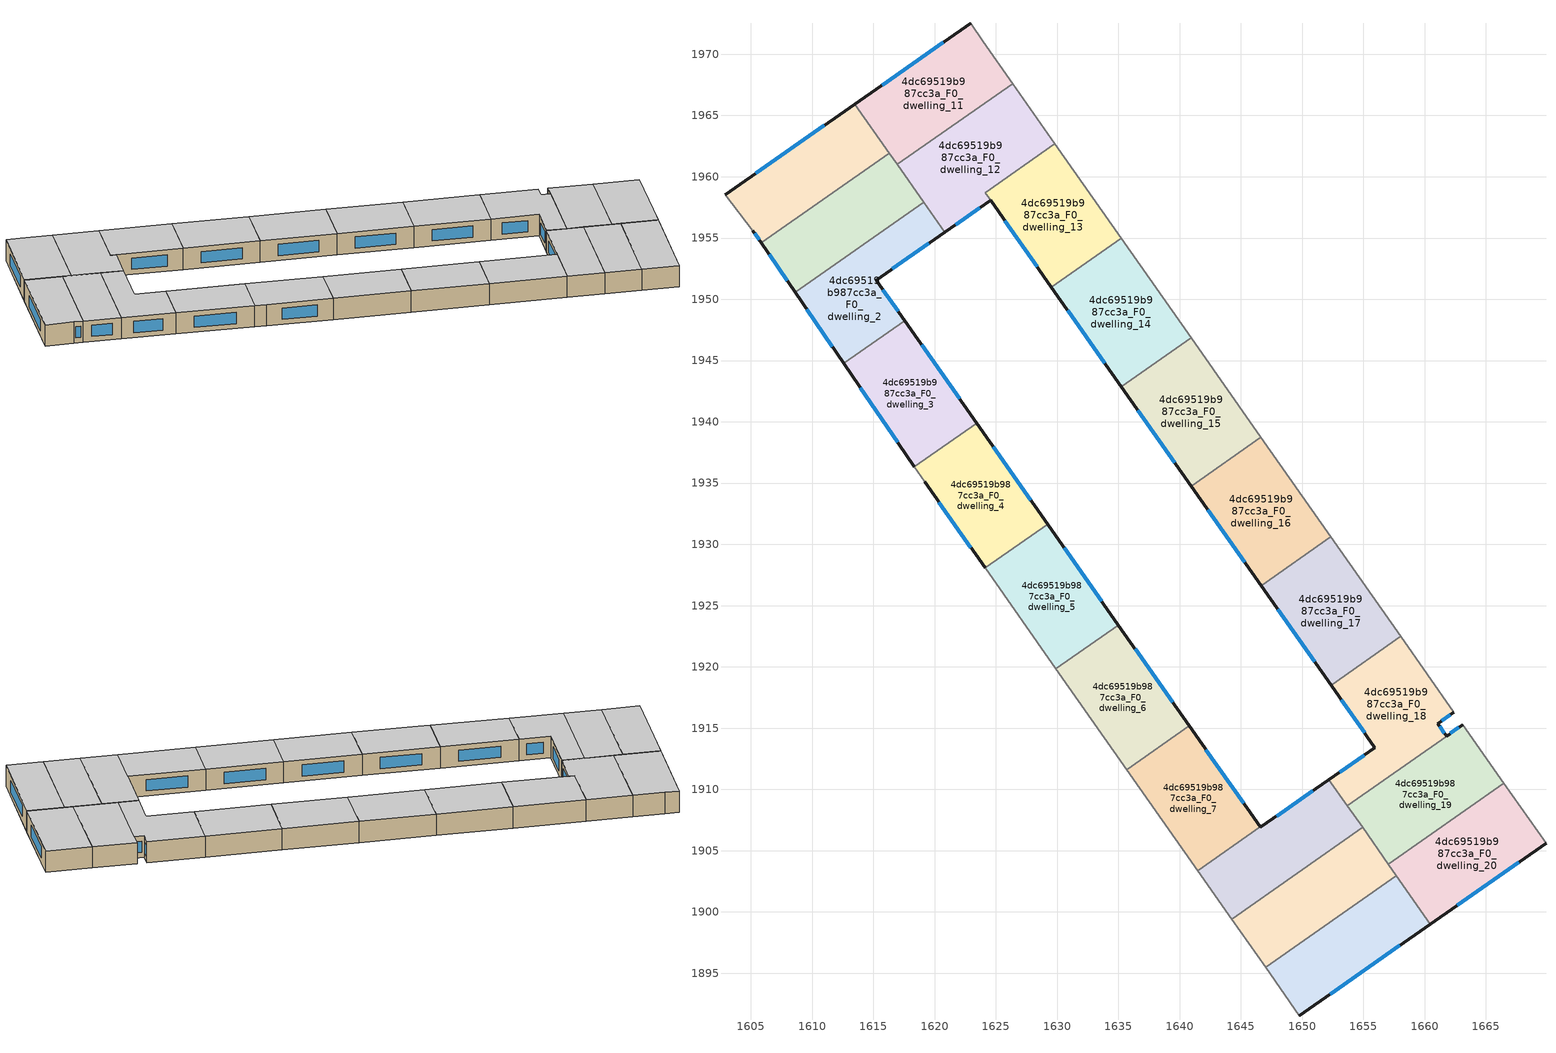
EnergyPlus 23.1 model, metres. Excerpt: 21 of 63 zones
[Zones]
4dc69519b987cc3a_F0_dwelling_0
 floor ground (EU_floor_Construction): 1613.5,1965.93 1616.3,1961.93 1605.86,1954.61 1605.18,1955.61 1602.9,1958.54 z0
 wall outside (EU_wall_Construction): 1605.18,1955.61 1605.86,1954.61 / 1613.5,1965.93 1602.9,1958.54 z0:3
 wall adiabatic (EU_wall_Construction): 1602.9,1958.54 1605.18,1955.61 z0:3
 wall to 4dc69519b987cc3a_F0_dwelling_1 (EU_wall_Construction): 1605.86,1954.61 1616.3,1961.93 z0:3
 wall to 4dc69519b987cc3a_F0_dwelling_11 (EU_wall_Construction): 1616.3,1961.93 1613.5,1965.93 z0:3
 window (EU_Window_Construction): 1605.34,1955.37 1605.7,1954.84 / 1611.01,1964.19 1605.39,1960.27 z0.7:2.3
 ceiling to 4dc69519b987cc3a_F1_dwelling_0 (EU_floor_Construction): 1616.3,1961.93 1613.5,1965.93 1602.9,1958.54 1605.18,1955.61 1605.86,1954.61 z3
4dc69519b987cc3a_F0_dwelling_1
 floor ground (EU_floor_Construction): 1616.3,1961.93 1619.12,1957.92 1608.63,1950.56 1605.86,1954.61 z0
 wall outside (EU_wall_Construction): 1605.86,1954.61 1608.63,1950.56 z0:3
 wall to 4dc69519b987cc3a_F0_dwelling_2 (EU_wall_Construction): 1608.63,1950.56 1619.12,1957.92 z0:3
 wall to 4dc69519b987cc3a_F0_dwelling_12 (EU_wall_Construction): 1619.12,1957.92 1616.96,1961 z0:3
 wall to 4dc69519b987cc3a_F0_dwelling_11 (EU_wall_Construction): 1616.96,1961 1616.3,1961.94 z0:3
 window (EU_Window_Construction): 1606.51,1953.66 1607.98,1951.51 z0.7:2.3
 ceiling to 4dc69519b987cc3a_F1_dwelling_1 (EU_floor_Construction): 1619.12,1957.92 1616.3,1961.93 1605.86,1954.61 1608.63,1950.56 z3
4dc69519b987cc3a_F0_dwelling_10
 floor ground (EU_floor_Construction): 1657.69,1902.97 1660.46,1899.02 1649.76,1891.55 1647.01,1895.47 z0
 wall outside (EU_wall_Construction): 1649.76,1891.55 1660.46,1899.02 z0:3
 wall to 4dc69519b987cc3a_F0_dwelling_9 (EU_wall_Construction): 1657.69,1902.97 1647.01,1895.47 z0:3
 wall adiabatic (EU_wall_Construction): 1647.01,1895.47 1649.76,1891.55 z0:3
 wall to 4dc69519b987cc3a_F0_dwelling_20 (EU_wall_Construction): 1660.46,1899.02 1657.69,1902.97 z0:3
 window (EU_Window_Construction): 1652.27,1893.31 1657.95,1897.27 z0.7:2.3
 ceiling to 4dc69519b987cc3a_F1_dwelling_10 (EU_floor_Construction): 1660.46,1899.02 1657.69,1902.97 1647.01,1895.47 1649.76,1891.55 z3
4dc69519b987cc3a_F0_dwelling_11
 floor ground (EU_floor_Construction): 1623.98,1971.01 1626.37,1967.61 1616.96,1961 1613.5,1965.93 1622.94,1972.5 z0
 wall outside (EU_wall_Construction): 1622.94,1972.5 1613.5,1965.93 z0:3
 wall adiabatic (EU_wall_Construction): 1626.37,1967.61 1623.98,1971.01 1622.94,1972.5 z0:3
 wall to 4dc69519b987cc3a_F0_dwelling_12 (EU_wall_Construction): 1616.96,1961 1626.37,1967.61 z0:3
 window (EU_Window_Construction): 1620.72,1970.96 1615.72,1967.47 z0.7:2.3
 ceiling to 4dc69519b987cc3a_F1_dwelling_11 (EU_floor_Construction): 1626.37,1967.61 1623.98,1971.01 1622.94,1972.5 1613.5,1965.93 1616.96,1961 z3
4dc69519b987cc3a_F0_dwelling_12
 floor ground (EU_floor_Construction): 1626.37,1967.61 1629.81,1962.7 1624.12,1958.71 1624.57,1958.08 1620.84,1955.47 1616.96,1961 z0
 wall outside (EU_wall_Construction): 1620.84,1955.47 1624.57,1958.08 z0:3
 wall adiabatic (EU_wall_Construction): 1629.81,1962.7 1626.37,1967.61 z0:3
 wall to 4dc69519b987cc3a_F0_dwelling_13 (EU_wall_Construction): 1624.13,1958.71 1629.81,1962.7 / 1624.57,1958.08 1624.12,1958.71 z0:3
 wall to 4dc69519b987cc3a_F0_dwelling_2 (EU_wall_Construction): 1619.12,1957.92 1620.84,1955.47 z0:3
 window (EU_Window_Construction): 1621.71,1956.08 1623.69,1957.46 z0.7:2.3
 ceiling to 4dc69519b987cc3a_F1_dwelling_12 (EU_floor_Construction): 1624.57,1958.08 1624.12,1958.71 1629.81,1962.7 1626.37,1967.61 1616.96,1961 1620.84,1955.47 z3
4dc69519b987cc3a_F0_dwelling_13
 floor ground (EU_floor_Construction): 1629.81,1962.7 1635.23,1954.99 1629.54,1950.99 1624.13,1958.71 z0
 wall outside (EU_wall_Construction): 1624.57,1958.08 1629.54,1950.99 z0:3
 wall to 4dc69519b987cc3a_F0_dwelling_14 (EU_wall_Construction): 1629.54,1950.99 1635.23,1954.99 z0:3
 wall adiabatic (EU_wall_Construction): 1635.23,1954.99 1629.81,1962.7 z0:3
 window (EU_Window_Construction): 1625.74,1956.41 1628.37,1952.66 z0.7:2.3
 ceiling to 4dc69519b987cc3a_F1_dwelling_13 (EU_floor_Construction): 1635.23,1954.99 1629.81,1962.7 1624.13,1958.71 1629.54,1950.99 z3
4dc69519b987cc3a_F0_dwelling_14
 floor ground (EU_floor_Construction): 1635.23,1954.99 1640.93,1946.86 1635.24,1942.87 1629.54,1950.99 z0
 wall outside (EU_wall_Construction): 1629.54,1950.99 1635.24,1942.87 z0:3
 wall adiabatic (EU_wall_Construction): 1640.93,1946.86 1635.23,1954.99 z0:3
 wall to 4dc69519b987cc3a_F0_dwelling_15 (EU_wall_Construction): 1635.24,1942.87 1640.93,1946.86 z0:3
 window (EU_Window_Construction): 1630.88,1949.08 1633.9,1944.78 z0.7:2.3
 ceiling to 4dc69519b987cc3a_F1_dwelling_14 (EU_floor_Construction): 1640.93,1946.86 1635.23,1954.99 1629.54,1950.99 1635.24,1942.87 z3
4dc69519b987cc3a_F0_dwelling_15
 floor ground (EU_floor_Construction): 1640.93,1946.86 1646.64,1938.74 1640.95,1934.75 1635.24,1942.87 z0
 wall outside (EU_wall_Construction): 1635.24,1942.87 1640.95,1934.75 z0:3
 wall adiabatic (EU_wall_Construction): 1646.64,1938.74 1640.93,1946.86 z0:3
 wall to 4dc69519b987cc3a_F0_dwelling_16 (EU_wall_Construction): 1640.95,1934.75 1646.64,1938.74 z0:3
 window (EU_Window_Construction): 1636.58,1940.96 1639.61,1936.65 z0.7:2.3
 ceiling to 4dc69519b987cc3a_F1_dwelling_15 (EU_floor_Construction): 1646.64,1938.74 1640.93,1946.86 1635.24,1942.87 1640.95,1934.75 z3
4dc69519b987cc3a_F0_dwelling_16
 floor ground (EU_floor_Construction): 1646.64,1938.74 1652.34,1930.62 1646.65,1926.62 1640.95,1934.75 z0
 wall outside (EU_wall_Construction): 1640.95,1934.75 1646.65,1926.62 z0:3
 wall adiabatic (EU_wall_Construction): 1652.34,1930.62 1646.64,1938.74 z0:3
 wall to 4dc69519b987cc3a_F0_dwelling_17 (EU_wall_Construction): 1646.65,1926.62 1652.34,1930.62 z0:3
 window (EU_Window_Construction): 1642.29,1932.84 1645.31,1928.53 z0.7:2.3
 ceiling to 4dc69519b987cc3a_F1_dwelling_16 (EU_floor_Construction): 1652.34,1930.62 1646.64,1938.74 1640.95,1934.75 1646.65,1926.62 z3
4dc69519b987cc3a_F0_dwelling_17
 floor ground (EU_floor_Construction): 1652.34,1930.62 1658.04,1922.49 1652.36,1918.5 1646.65,1926.62 z0
 wall outside (EU_wall_Construction): 1646.65,1926.62 1652.36,1918.5 z0:3
 wall adiabatic (EU_wall_Construction): 1658.04,1922.49 1652.34,1930.62 z0:3
 wall to 4dc69519b987cc3a_F0_dwelling_18 (EU_wall_Construction): 1652.36,1918.5 1658.04,1922.49 z0:3
 window (EU_Window_Construction): 1647.99,1924.72 1651.02,1920.41 z0.7:2.3
 ceiling to 4dc69519b987cc3a_F1_dwelling_17 (EU_floor_Construction): 1658.04,1922.49 1652.34,1930.62 1646.65,1926.62 1652.36,1918.5 z3
4dc69519b987cc3a_F0_dwelling_18
 floor ground (EU_floor_Construction): 1658.04,1922.49 1662.39,1916.3 1661.06,1915.38 1661.78,1914.35 1653.69,1908.67 1652.18,1910.81 1655.93,1913.42 1652.36,1918.5 z0
 wall outside (EU_wall_Construction): 1652.36,1918.5 1655.93,1913.42 1652.18,1910.81 / 1661.78,1914.35 1661.06,1915.38 1662.39,1916.3 z0:3
 wall to 4dc69519b987cc3a_F0_dwelling_19 (EU_wall_Construction): 1653.69,1908.67 1661.78,1914.35 z0:3
 wall adiabatic (EU_wall_Construction): 1662.39,1916.3 1658.04,1922.49 z0:3
 wall to 4dc69519b987cc3a_F0_dwelling_8 (EU_wall_Construction): 1652.18,1910.81 1653.69,1908.67 z0:3
 window (EU_Window_Construction): 1655.05,1912.8 1653.06,1911.42 / 1653.2,1917.31 1655.09,1914.61 / 1661.37,1915.6 1662.08,1916.09 / 1661.61,1914.59 1661.23,1915.14 z0.7:2.3
 ceiling to 4dc69519b987cc3a_F1_dwelling_18 (EU_floor_Construction): 1661.78,1914.35 1661.06,1915.38 1662.39,1916.3 1658.04,1922.49 1652.36,1918.5 1655.93,1913.42 1652.18,1910.81 1653.69,1908.67 z3
4dc69519b987cc3a_F0_dwelling_19
 floor ground (EU_floor_Construction): 1663.11,1915.27 1666.45,1910.52 1657.03,1903.91 1653.69,1908.67 1661.78,1914.35 z0
 wall outside (EU_wall_Construction): 1663.11,1915.27 1661.78,1914.35 z0:3
 wall adiabatic (EU_wall_Construction): 1666.45,1910.52 1663.11,1915.27 z0:3
 wall to 4dc69519b987cc3a_F0_dwelling_20 (EU_wall_Construction): 1657.03,1903.91 1666.45,1910.52 z0:3
 wall to 4dc69519b987cc3a_F0_dwelling_9 (EU_wall_Construction): 1654.93,1906.9 1657.03,1903.91 z0:3
 wall to 4dc69519b987cc3a_F0_dwelling_8 (EU_wall_Construction): 1653.69,1908.67 1654.93,1906.9 z0:3
 window (EU_Window_Construction): 1662.8,1915.06 1662.09,1914.57 z0.7:2.3
 ceiling to 4dc69519b987cc3a_F1_dwelling_19 (EU_floor_Construction): 1666.45,1910.52 1663.11,1915.27 1661.78,1914.35 1653.69,1908.67 1657.03,1903.91 z3
4dc69519b987cc3a_F0_dwelling_2
 floor ground (EU_floor_Construction): 1619.12,1957.92 1620.84,1955.47 1615.24,1951.57 1617.57,1948.26 1612.59,1944.76 1608.63,1950.56 z0
 wall outside (EU_wall_Construction): 1608.63,1950.56 1612.59,1944.76 / 1617.57,1948.26 1615.24,1951.57 1620.84,1955.47 z0:3
 wall to 4dc69519b987cc3a_F0_dwelling_3 (EU_wall_Construction): 1612.59,1944.76 1617.57,1948.26 z0:3
 window (EU_Window_Construction): 1609.56,1949.2 1611.66,1946.13 / 1616.56,1952.48 1619.52,1954.56 / 1617.02,1949.03 1615.79,1950.79 z0.7:2.3
 ceiling to 4dc69519b987cc3a_F1_dwelling_2 (EU_floor_Construction): 1617.57,1948.26 1615.24,1951.57 1620.84,1955.47 1619.12,1957.92 1608.63,1950.56 1612.59,1944.76 z3
4dc69519b987cc3a_F0_dwelling_20
 floor ground (EU_floor_Construction): 1666.45,1910.52 1669.9,1905.61 1660.46,1899.02 1657.03,1903.91 z0
 wall outside (EU_wall_Construction): 1660.46,1899.02 1669.9,1905.61 z0:3
 wall adiabatic (EU_wall_Construction): 1669.9,1905.61 1666.45,1910.52 z0:3
 wall to 4dc69519b987cc3a_F0_dwelling_9 (EU_wall_Construction): 1657.03,1903.91 1657.69,1902.97 z0:3
 window (EU_Window_Construction): 1662.67,1900.57 1667.68,1904.06 z0.7:2.3
 ceiling to 4dc69519b987cc3a_F1_dwelling_20 (EU_floor_Construction): 1669.9,1905.61 1666.45,1910.52 1657.03,1903.91 1660.46,1899.02 z3
4dc69519b987cc3a_F0_dwelling_3
 floor ground (EU_floor_Construction): 1617.57,1948.26 1623.43,1939.9 1618.35,1936.34 1612.59,1944.76 z0
 wall outside (EU_wall_Construction): 1623.43,1939.9 1617.57,1948.26 / 1612.59,1944.76 1618.35,1936.34 z0:3
 wall to 4dc69519b987cc3a_F0_dwelling_4 (EU_wall_Construction): 1618.35,1936.34 1623.43,1939.9 z0:3
 window (EU_Window_Construction): 1622.05,1941.86 1618.94,1946.3 / 1613.94,1942.79 1617,1938.32 z0.7:2.3
 ceiling to 4dc69519b987cc3a_F1_dwelling_3 (EU_floor_Construction): 1623.43,1939.9 1617.57,1948.26 1612.59,1944.76 1618.35,1936.34 z3
4dc69519b987cc3a_F0_dwelling_4
 floor ground (EU_floor_Construction): 1623.43,1939.9 1629.22,1931.66 1624.12,1928.08 1619.2,1935.1 1618.35,1936.34 z0
 wall outside (EU_wall_Construction): 1629.22,1931.66 1623.43,1939.9 / 1619.2,1935.1 1624.12,1928.08 z0:3
 wall adiabatic (EU_wall_Construction): 1618.35,1936.34 1619.2,1935.1 z0:3
 wall to 4dc69519b987cc3a_F0_dwelling_5 (EU_wall_Construction): 1624.12,1928.08 1629.22,1931.66 z0:3
 window (EU_Window_Construction): 1627.86,1933.59 1624.79,1937.97 / 1620.35,1933.45 1622.97,1929.73 z0.7:2.3
 ceiling to 4dc69519b987cc3a_F1_dwelling_4 (EU_floor_Construction): 1629.22,1931.66 1623.43,1939.9 1618.35,1936.34 1619.2,1935.1 1624.12,1928.08 z3
4dc69519b987cc3a_F0_dwelling_5
 floor ground (EU_floor_Construction): 1629.22,1931.66 1635.01,1923.42 1629.91,1919.84 1624.12,1928.08 z0
 wall outside (EU_wall_Construction): 1635.01,1923.42 1629.22,1931.66 z0:3
 wall to 4dc69519b987cc3a_F0_dwelling_6 (EU_wall_Construction): 1629.91,1919.84 1635.01,1923.42 z0:3
 wall adiabatic (EU_wall_Construction): 1624.12,1928.08 1629.91,1919.84 z0:3
 window (EU_Window_Construction): 1633.65,1925.35 1630.58,1929.72 z0.7:2.3
 ceiling to 4dc69519b987cc3a_F1_dwelling_5 (EU_floor_Construction): 1635.01,1923.42 1629.22,1931.66 1624.12,1928.08 1629.91,1919.84 z3
4dc69519b987cc3a_F0_dwelling_6
 floor ground (EU_floor_Construction): 1635.01,1923.42 1640.79,1915.18 1635.69,1911.6 1629.91,1919.84 z0
 wall outside (EU_wall_Construction): 1640.79,1915.18 1635.01,1923.42 z0:3
 wall to 4dc69519b987cc3a_F0_dwelling_7 (EU_wall_Construction): 1635.69,1911.6 1640.79,1915.18 z0:3
 wall adiabatic (EU_wall_Construction): 1629.91,1919.84 1635.69,1911.6 z0:3
 window (EU_Window_Construction): 1639.43,1917.11 1636.36,1921.48 z0.7:2.3
 ceiling to 4dc69519b987cc3a_F1_dwelling_6 (EU_floor_Construction): 1640.79,1915.18 1635.01,1923.42 1629.91,1919.84 1635.69,1911.6 z3
4dc69519b987cc3a_F0_dwelling_7
 floor ground (EU_floor_Construction): 1640.79,1915.18 1646.57,1906.94 1641.47,1903.36 1635.69,1911.6 z0
 wall outside (EU_wall_Construction): 1646.57,1906.94 1640.79,1915.18 z0:3
 wall to 4dc69519b987cc3a_F0_dwelling_8 (EU_wall_Construction): 1641.47,1903.36 1646.57,1906.94 z0:3
 wall adiabatic (EU_wall_Construction): 1635.69,1911.6 1641.47,1903.36 z0:3
 window (EU_Window_Construction): 1645.21,1908.87 1642.15,1913.24 z0.7:2.3
 ceiling to 4dc69519b987cc3a_F1_dwelling_7 (EU_floor_Construction): 1646.57,1906.94 1640.79,1915.18 1635.69,1911.6 1641.47,1903.36 z3
4dc69519b987cc3a_F0_dwelling_8
 floor ground (EU_floor_Construction): 1652.18,1910.81 1654.93,1906.9 1644.25,1899.41 1641.47,1903.36 1646.57,1906.94 1646.59,1906.91 z0
 wall outside (EU_wall_Construction): 1652.18,1910.81 1646.59,1906.91 1646.57,1906.94 z0:3
 wall to 4dc69519b987cc3a_F0_dwelling_9 (EU_wall_Construction): 1644.25,1899.41 1654.93,1906.9 z0:3
 wall adiabatic (EU_wall_Construction): 1641.47,1903.36 1644.25,1899.41 z0:3
 window (EU_Window_Construction): 1650.87,1909.89 1647.91,1907.82 z0.7:2.3
 ceiling to 4dc69519b987cc3a_F1_dwelling_8 (EU_floor_Construction): 1654.93,1906.9 1652.18,1910.81 1646.59,1906.91 1646.57,1906.94 1641.47,1903.36 1644.25,1899.41 z3
4dc69519b987cc3a_F0_dwelling_9
 floor ground (EU_floor_Construction): 1654.93,1906.9 1657.69,1902.97 1647.01,1895.47 1644.25,1899.41 z0
 wall adiabatic (EU_wall_Construction): 1644.25,1899.41 1647.01,1895.47 z0:3
 ceiling to 4dc69519b987cc3a_F1_dwelling_9 (EU_floor_Construction): 1657.69,1902.97 1654.93,1906.9 1644.25,1899.41 1647.01,1895.47 z3
[Building]
EU S2 Campaign: North Axis=0; Terrain=City; Solar Distribution=FullExterior
[Site:Location]
Budapest.Ferenc.Liszt.Intl.AP: Latitude=47.437; Longitude=19.256; Time Zone=1; Elevation=185
[SizingPeriod:WeatherFileDays]
AnnualSizingPeriod: Begin Month=1; Begin Day of Month=1; End Month=12; End Day of Month=31; Day of Week for Start Day=Monday; Use Weather File Daylight Saving Period=No; Use Weather File Rain and Snow Indicators=No
[MATERIAL]
EU_InternalMass_Material: Roughness=MediumRough; Thickness=0.1; Conductivity=1; Density=1800; Specific Heat=900; Thermal Absorptance=0.9; Solar Absorptance=0.7; Visible Absorptance=0.7
[MATERIAL:NOMASS] Roughness=MediumRough; Thermal Absorptance=0.9; Solar Absorptance=0.7; Visible Absorptance=0.7
Name | Thermal Resistance
EU_wall_NoMass | 0.832559
EU_floor_NoMass | 0.872794
[WINDOWMATERIAL:SIMPLEGLAZINGSYSTEM]
EU_Window_SimpleGlazing: UFactor=2.79869; Solar Heat Gain Coefficient=0.75; Visible Transmittance=0.75
[CONSTRUCTION]
EU_wall_Construction: EU_wall_NoMass
EU_floor_Construction: EU_floor_NoMass
EU_Window_Construction: EU_Window_SimpleGlazing
EU_InternalMass_Construction: EU_InternalMass_Material
[ZONE] Type=1; Multiplier=1; Ceiling Height=autocalculate; Floor Area=autocalculate; Part of Total Floor Area=Yes
Name | Volume
4dc69519b987cc3a_F0_dwelling_0 | 188.099
4dc69519b987cc3a_F0_dwelling_1 | 188.076
4dc69519b987cc3a_F0_dwelling_10 | 188.088
4dc69519b987cc3a_F0_dwelling_11 | 206.914
4dc69519b987cc3a_F0_dwelling_12 | 217.326
4dc69519b987cc3a_F0_dwelling_13 | 196.435
4dc69519b987cc3a_F0_dwelling_14; 4dc69519b987cc3a_F0_dwelling_16 | 206.916
4dc69519b987cc3a_F0_dwelling_15 | 206.939
4dc69519b987cc3a_F0_dwelling_17 | 206.908
4dc69519b987cc3a_F0_dwelling_18 | 213.199
4dc69519b987cc3a_F0_dwelling_19 | 200.595
4dc69519b987cc3a_F0_dwelling_2 | 188.123
4dc69519b987cc3a_F0_dwelling_20 | 206.906
4dc69519b987cc3a_F0_dwelling_3 | 188.101
4dc69519b987cc3a_F0_dwelling_4 | 188.102
4dc69519b987cc3a_F0_dwelling_5 | 188.109
4dc69519b987cc3a_F0_dwelling_6 | 188.108
4dc69519b987cc3a_F0_dwelling_7 | 188.075
4dc69519b987cc3a_F0_dwelling_8 | 188.111
4dc69519b987cc3a_F0_dwelling_9 | 188.103
[INTERNALMASS] Construction=EU_InternalMass_Construction
Name | Zone or ZoneList | Surface Area
4dc69519b987cc3a_F0_dwelling_0_EU_InternalMass | 4dc69519b987cc3a_F0_dwelling_0 | 62.6995
4dc69519b987cc3a_F0_dwelling_1_EU_InternalMass | 4dc69519b987cc3a_F0_dwelling_1 | 62.692
4dc69519b987cc3a_F0_dwelling_2_EU_InternalMass | 4dc69519b987cc3a_F0_dwelling_2 | 62.7079
4dc69519b987cc3a_F0_dwelling_3_EU_InternalMass | 4dc69519b987cc3a_F0_dwelling_3 | 62.7005
4dc69519b987cc3a_F0_dwelling_4_EU_InternalMass | 4dc69519b987cc3a_F0_dwelling_4 | 62.7007
4dc69519b987cc3a_F0_dwelling_5_EU_InternalMass | 4dc69519b987cc3a_F0_dwelling_5 | 62.7028
4dc69519b987cc3a_F0_dwelling_6_EU_InternalMass | 4dc69519b987cc3a_F0_dwelling_6 | 62.7027
4dc69519b987cc3a_F0_dwelling_7_EU_InternalMass | 4dc69519b987cc3a_F0_dwelling_7 | 62.6916
4dc69519b987cc3a_F0_dwelling_8_EU_InternalMass | 4dc69519b987cc3a_F0_dwelling_8 | 62.7038
4dc69519b987cc3a_F0_dwelling_9_EU_InternalMass | 4dc69519b987cc3a_F0_dwelling_9 | 62.7009
4dc69519b987cc3a_F0_dwelling_10_EU_InternalMass | 4dc69519b987cc3a_F0_dwelling_10 | 62.6959
4dc69519b987cc3a_F0_dwelling_11_EU_InternalMass | 4dc69519b987cc3a_F0_dwelling_11 | 68.9712
4dc69519b987cc3a_F0_dwelling_12_EU_InternalMass | 4dc69519b987cc3a_F0_dwelling_12 | 72.4416
4dc69519b987cc3a_F0_dwelling_13_EU_InternalMass | 4dc69519b987cc3a_F0_dwelling_13 | 65.5024
4dc69519b987cc3a_F0_dwelling_14_EU_InternalMass | 4dc69519b987cc3a_F0_dwelling_14 | 68.9721
4dc69519b987cc3a_F0_dwelling_15_EU_InternalMass | 4dc69519b987cc3a_F0_dwelling_15 | 68.9797
4dc69519b987cc3a_F0_dwelling_16_EU_InternalMass | 4dc69519b987cc3a_F0_dwelling_16 | 68.9719
4dc69519b987cc3a_F0_dwelling_17_EU_InternalMass | 4dc69519b987cc3a_F0_dwelling_17 | 68.9695
4dc69519b987cc3a_F0_dwelling_18_EU_InternalMass | 4dc69519b987cc3a_F0_dwelling_18 | 71.0665
4dc69519b987cc3a_F0_dwelling_19_EU_InternalMass | 4dc69519b987cc3a_F0_dwelling_19 | 66.865
4dc69519b987cc3a_F0_dwelling_20_EU_InternalMass | 4dc69519b987cc3a_F0_dwelling_20 | 68.9685
[OTHEREQUIPMENT] Fuel Type=Electricity; Design Level Calculation Method=Watts/Area; Power per Zone Floor Area=1; Fraction Latent=0; Fraction Radiant=0; Fraction Lost=0; Carbon Dioxide Generation Rate=0; EndUse Subcategory=EU_Step8_InternalGains
Name | Zone or ZoneList or Space or SpaceList | Schedule
EU_Step8_InternalGain_4dc69519b987cc3a_F0_dwelling_0_f000 | 4dc69519b987cc3a_F0_dwelling_0 | EU_Step8_GainSchedule_4dc69519b987cc3a_F0_dwelling_0_f000
EU_Step8_InternalGain_4dc69519b987cc3a_F0_dwelling_1_f000 | 4dc69519b987cc3a_F0_dwelling_1 | EU_Step8_GainSchedule_4dc69519b987cc3a_F0_dwelling_1_f000
EU_Step8_InternalGain_4dc69519b987cc3a_F0_dwelling_2_f000 | 4dc69519b987cc3a_F0_dwelling_2 | EU_Step8_GainSchedule_4dc69519b987cc3a_F0_dwelling_2_f000
EU_Step8_InternalGain_4dc69519b987cc3a_F0_dwelling_3_f000 | 4dc69519b987cc3a_F0_dwelling_3 | EU_Step8_GainSchedule_4dc69519b987cc3a_F0_dwelling_3_f000
EU_Step8_InternalGain_4dc69519b987cc3a_F0_dwelling_4_f000 | 4dc69519b987cc3a_F0_dwelling_4 | EU_Step8_GainSchedule_4dc69519b987cc3a_F0_dwelling_4_f000
EU_Step8_InternalGain_4dc69519b987cc3a_F0_dwelling_5_f000 | 4dc69519b987cc3a_F0_dwelling_5 | EU_Step8_GainSchedule_4dc69519b987cc3a_F0_dwelling_5_f000
EU_Step8_InternalGain_4dc69519b987cc3a_F0_dwelling_6_f000 | 4dc69519b987cc3a_F0_dwelling_6 | EU_Step8_GainSchedule_4dc69519b987cc3a_F0_dwelling_6_f000
EU_Step8_InternalGain_4dc69519b987cc3a_F0_dwelling_7_f000 | 4dc69519b987cc3a_F0_dwelling_7 | EU_Step8_GainSchedule_4dc69519b987cc3a_F0_dwelling_7_f000
EU_Step8_InternalGain_4dc69519b987cc3a_F0_dwelling_8_f000 | 4dc69519b987cc3a_F0_dwelling_8 | EU_Step8_GainSchedule_4dc69519b987cc3a_F0_dwelling_8_f000
EU_Step8_InternalGain_4dc69519b987cc3a_F0_dwelling_9_f000 | 4dc69519b987cc3a_F0_dwelling_9 | EU_Step8_GainSchedule_4dc69519b987cc3a_F0_dwelling_9_f000
EU_Step8_InternalGain_4dc69519b987cc3a_F0_dwelling_10_f000 | 4dc69519b987cc3a_F0_dwelling_10 | EU_Step8_GainSchedule_4dc69519b987cc3a_F0_dwelling_10_f000
EU_Step8_InternalGain_4dc69519b987cc3a_F0_dwelling_11_f000 | 4dc69519b987cc3a_F0_dwelling_11 | EU_Step8_GainSchedule_4dc69519b987cc3a_F0_dwelling_11_f000
EU_Step8_InternalGain_4dc69519b987cc3a_F0_dwelling_12_f000 | 4dc69519b987cc3a_F0_dwelling_12 | EU_Step8_GainSchedule_4dc69519b987cc3a_F0_dwelling_12_f000
EU_Step8_InternalGain_4dc69519b987cc3a_F0_dwelling_13_f000 | 4dc69519b987cc3a_F0_dwelling_13 | EU_Step8_GainSchedule_4dc69519b987cc3a_F0_dwelling_13_f000
EU_Step8_InternalGain_4dc69519b987cc3a_F0_dwelling_14_f000 | 4dc69519b987cc3a_F0_dwelling_14 | EU_Step8_GainSchedule_4dc69519b987cc3a_F0_dwelling_14_f000
EU_Step8_InternalGain_4dc69519b987cc3a_F0_dwelling_15_f000 | 4dc69519b987cc3a_F0_dwelling_15 | EU_Step8_GainSchedule_4dc69519b987cc3a_F0_dwelling_15_f000
EU_Step8_InternalGain_4dc69519b987cc3a_F0_dwelling_16_f000 | 4dc69519b987cc3a_F0_dwelling_16 | EU_Step8_GainSchedule_4dc69519b987cc3a_F0_dwelling_16_f000
EU_Step8_InternalGain_4dc69519b987cc3a_F0_dwelling_17_f000 | 4dc69519b987cc3a_F0_dwelling_17 | EU_Step8_GainSchedule_4dc69519b987cc3a_F0_dwelling_17_f000
EU_Step8_InternalGain_4dc69519b987cc3a_F0_dwelling_18_f000 | 4dc69519b987cc3a_F0_dwelling_18 | EU_Step8_GainSchedule_4dc69519b987cc3a_F0_dwelling_18_f000
EU_Step8_InternalGain_4dc69519b987cc3a_F0_dwelling_19_f000 | 4dc69519b987cc3a_F0_dwelling_19 | EU_Step8_GainSchedule_4dc69519b987cc3a_F0_dwelling_19_f000
EU_Step8_InternalGain_4dc69519b987cc3a_F0_dwelling_20_f000 | 4dc69519b987cc3a_F0_dwelling_20 | EU_Step8_GainSchedule_4dc69519b987cc3a_F0_dwelling_20_f000
[ZONEVENTILATION:DESIGNFLOWRATE] Schedule=EU_AlwaysOn; Design Flow Rate Calculation Method=AirChanges/Hour; Air Changes per Hour=0.475469; Ventilation Type=Natural; Fan Pressure Rise=0; Fan Total Efficiency=1; Constant Term Coefficient=1; Temperature Term Coefficient=0; Velocity Term Coefficient=0; Velocity Squared Term Coefficient=0; Minimum Indoor Temperature=-100; Maximum Indoor Temperature=100; Delta Temperature=-100; Minimum Outdoor Temperature=-100; Maximum Outdoor Temperature=100; Maximum Wind Speed=40
Name | Zone or ZoneList or Space or SpaceList
EU_ConstantAir_4dc69519b987cc3a_F0_dwelling_0 | 4dc69519b987cc3a_F0_dwelling_0
EU_ConstantAir_4dc69519b987cc3a_F0_dwelling_1 | 4dc69519b987cc3a_F0_dwelling_1
EU_ConstantAir_4dc69519b987cc3a_F0_dwelling_2 | 4dc69519b987cc3a_F0_dwelling_2
EU_ConstantAir_4dc69519b987cc3a_F0_dwelling_3 | 4dc69519b987cc3a_F0_dwelling_3
EU_ConstantAir_4dc69519b987cc3a_F0_dwelling_4 | 4dc69519b987cc3a_F0_dwelling_4
EU_ConstantAir_4dc69519b987cc3a_F0_dwelling_5 | 4dc69519b987cc3a_F0_dwelling_5
EU_ConstantAir_4dc69519b987cc3a_F0_dwelling_6 | 4dc69519b987cc3a_F0_dwelling_6
EU_ConstantAir_4dc69519b987cc3a_F0_dwelling_7 | 4dc69519b987cc3a_F0_dwelling_7
EU_ConstantAir_4dc69519b987cc3a_F0_dwelling_8 | 4dc69519b987cc3a_F0_dwelling_8
EU_ConstantAir_4dc69519b987cc3a_F0_dwelling_9 | 4dc69519b987cc3a_F0_dwelling_9
EU_ConstantAir_4dc69519b987cc3a_F0_dwelling_10 | 4dc69519b987cc3a_F0_dwelling_10
EU_ConstantAir_4dc69519b987cc3a_F0_dwelling_11 | 4dc69519b987cc3a_F0_dwelling_11
EU_ConstantAir_4dc69519b987cc3a_F0_dwelling_12 | 4dc69519b987cc3a_F0_dwelling_12
EU_ConstantAir_4dc69519b987cc3a_F0_dwelling_13 | 4dc69519b987cc3a_F0_dwelling_13
EU_ConstantAir_4dc69519b987cc3a_F0_dwelling_14 | 4dc69519b987cc3a_F0_dwelling_14
EU_ConstantAir_4dc69519b987cc3a_F0_dwelling_15 | 4dc69519b987cc3a_F0_dwelling_15
EU_ConstantAir_4dc69519b987cc3a_F0_dwelling_16 | 4dc69519b987cc3a_F0_dwelling_16
EU_ConstantAir_4dc69519b987cc3a_F0_dwelling_17 | 4dc69519b987cc3a_F0_dwelling_17
EU_ConstantAir_4dc69519b987cc3a_F0_dwelling_18 | 4dc69519b987cc3a_F0_dwelling_18
EU_ConstantAir_4dc69519b987cc3a_F0_dwelling_19 | 4dc69519b987cc3a_F0_dwelling_19
EU_ConstantAir_4dc69519b987cc3a_F0_dwelling_20 | 4dc69519b987cc3a_F0_dwelling_20
[HVACTEMPLATE:THERMOSTAT] Constant Heating Setpoint=20; Constant Cooling Setpoint=50
EU_HeatOnly_4dc69519b987cc3a_F0_dwelling_0; EU_HeatOnly_4dc69519b987cc3a_F0_dwelling_1; EU_HeatOnly_4dc69519b987cc3a_F0_dwelling_2; EU_HeatOnly_4dc69519b987cc3a_F0_dwelling_3; EU_HeatOnly_4dc69519b987cc3a_F0_dwelling_4; EU_HeatOnly_4dc69519b987cc3a_F0_dwelling_5; EU_HeatOnly_4dc69519b987cc3a_F0_dwelling_6; EU_HeatOnly_4dc69519b987cc3a_F0_dwelling_7; EU_HeatOnly_4dc69519b987cc3a_F0_dwelling_8; EU_HeatOnly_4dc69519b987cc3a_F0_dwelling_9; EU_HeatOnly_4dc69519b987cc3a_F0_dwelling_10; EU_HeatOnly_4dc69519b987cc3a_F0_dwelling_11; EU_HeatOnly_4dc69519b987cc3a_F0_dwelling_12; EU_HeatOnly_4dc69519b987cc3a_F0_dwelling_13; EU_HeatOnly_4dc69519b987cc3a_F0_dwelling_14; EU_HeatOnly_4dc69519b987cc3a_F0_dwelling_15; EU_HeatOnly_4dc69519b987cc3a_F0_dwelling_16; EU_HeatOnly_4dc69519b987cc3a_F0_dwelling_17; EU_HeatOnly_4dc69519b987cc3a_F0_dwelling_18; EU_HeatOnly_4dc69519b987cc3a_F0_dwelling_19; EU_HeatOnly_4dc69519b987cc3a_F0_dwelling_20; EU_HeatOnly_4dc69519b987cc3a_F1_dwelling_0; EU_HeatOnly_4dc69519b987cc3a_F1_dwelling_1; EU_HeatOnly_4dc69519b987cc3a_F1_dwelling_2; EU_HeatOnly_4dc69519b987cc3a_F1_dwelling_3; EU_HeatOnly_4dc69519b987cc3a_F1_dwelling_4; EU_HeatOnly_4dc69519b987cc3a_F1_dwelling_5; EU_HeatOnly_4dc69519b987cc3a_F1_dwelling_6; EU_HeatOnly_4dc69519b987cc3a_F1_dwelling_7; EU_HeatOnly_4dc69519b987cc3a_F1_dwelling_8; EU_HeatOnly_4dc69519b987cc3a_F1_dwelling_9; EU_HeatOnly_4dc69519b987cc3a_F1_dwelling_10; EU_HeatOnly_4dc69519b987cc3a_F1_dwelling_11; EU_HeatOnly_4dc69519b987cc3a_F1_dwelling_12; EU_HeatOnly_4dc69519b987cc3a_F1_dwelling_13; EU_HeatOnly_4dc69519b987cc3a_F1_dwelling_14; EU_HeatOnly_4dc69519b987cc3a_F1_dwelling_15; EU_HeatOnly_4dc69519b987cc3a_F1_dwelling_16; EU_HeatOnly_4dc69519b987cc3a_F1_dwelling_17; EU_HeatOnly_4dc69519b987cc3a_F1_dwelling_18; EU_HeatOnly_4dc69519b987cc3a_F1_dwelling_19; EU_HeatOnly_4dc69519b987cc3a_F1_dwelling_20; EU_HeatOnly_4dc69519b987cc3a_F2_dwelling_0; EU_HeatOnly_4dc69519b987cc3a_F2_dwelling_1; EU_HeatOnly_4dc69519b987cc3a_F2_dwelling_2; EU_HeatOnly_4dc69519b987cc3a_F2_dwelling_3; EU_HeatOnly_4dc69519b987cc3a_F2_dwelling_4; EU_HeatOnly_4dc69519b987cc3a_F2_dwelling_5; EU_HeatOnly_4dc69519b987cc3a_F2_dwelling_6; EU_HeatOnly_4dc69519b987cc3a_F2_dwelling_7; EU_HeatOnly_4dc69519b987cc3a_F2_dwelling_8; EU_HeatOnly_4dc69519b987cc3a_F2_dwelling_9; EU_HeatOnly_4dc69519b987cc3a_F2_dwelling_10; EU_HeatOnly_4dc69519b987cc3a_F2_dwelling_11; EU_HeatOnly_4dc69519b987cc3a_F2_dwelling_12; EU_HeatOnly_4dc69519b987cc3a_F2_dwelling_13; EU_HeatOnly_4dc69519b987cc3a_F2_dwelling_14; EU_HeatOnly_4dc69519b987cc3a_F2_dwelling_15; EU_HeatOnly_4dc69519b987cc3a_F2_dwelling_16; EU_HeatOnly_4dc69519b987cc3a_F2_dwelling_17; EU_HeatOnly_4dc69519b987cc3a_F2_dwelling_18; EU_HeatOnly_4dc69519b987cc3a_F2_dwelling_19; EU_HeatOnly_4dc69519b987cc3a_F2_dwelling_20
[HVACTEMPLATE:ZONE:IDEALLOADSAIRSYSTEM] System Availability Schedule=EU_AlwaysOn; Maximum Heating Supply Air Temperature=50; Minimum Cooling Supply Air Temperature=13; Maximum Heating Supply Air Humidity Ratio=0.0156; Minimum Cooling Supply Air Humidity Ratio=0.0077; Heating Limit=NoLimit; Cooling Limit=NoLimit; Heating Availability Schedule=EU_AlwaysOn; Cooling Availability Schedule=EU_CoolingOff; Dehumidification Control Type=ConstantSensibleHeatRatio; Cooling Sensible Heat Ratio=0.7; Dehumidification Setpoint=60; Humidification Control Type=None; Humidification Setpoint=30; Outdoor Air Method=None; Outdoor Air Flow Rate per Person=0.00944; Outdoor Air Flow Rate per Zone Floor Area=0; Outdoor Air Flow Rate per Zone=0; Demand Controlled Ventilation Type=None; Outdoor Air Economizer Type=NoEconomizer; Heat Recovery Type=None; Sensible Heat Recovery Effectiveness=0.7; Latent Heat Recovery Effectiveness=0.65
Name | Template Thermostat
4dc69519b987cc3a_F0_dwelling_0 | EU_HeatOnly_4dc69519b987cc3a_F0_dwelling_0
4dc69519b987cc3a_F0_dwelling_1 | EU_HeatOnly_4dc69519b987cc3a_F0_dwelling_1
4dc69519b987cc3a_F0_dwelling_2 | EU_HeatOnly_4dc69519b987cc3a_F0_dwelling_2
4dc69519b987cc3a_F0_dwelling_3 | EU_HeatOnly_4dc69519b987cc3a_F0_dwelling_3
4dc69519b987cc3a_F0_dwelling_4 | EU_HeatOnly_4dc69519b987cc3a_F0_dwelling_4
4dc69519b987cc3a_F0_dwelling_5 | EU_HeatOnly_4dc69519b987cc3a_F0_dwelling_5
4dc69519b987cc3a_F0_dwelling_6 | EU_HeatOnly_4dc69519b987cc3a_F0_dwelling_6
4dc69519b987cc3a_F0_dwelling_7 | EU_HeatOnly_4dc69519b987cc3a_F0_dwelling_7
4dc69519b987cc3a_F0_dwelling_8 | EU_HeatOnly_4dc69519b987cc3a_F0_dwelling_8
4dc69519b987cc3a_F0_dwelling_9 | EU_HeatOnly_4dc69519b987cc3a_F0_dwelling_9
4dc69519b987cc3a_F0_dwelling_10 | EU_HeatOnly_4dc69519b987cc3a_F0_dwelling_10
4dc69519b987cc3a_F0_dwelling_11 | EU_HeatOnly_4dc69519b987cc3a_F0_dwelling_11
4dc69519b987cc3a_F0_dwelling_12 | EU_HeatOnly_4dc69519b987cc3a_F0_dwelling_12
4dc69519b987cc3a_F0_dwelling_13 | EU_HeatOnly_4dc69519b987cc3a_F0_dwelling_13
4dc69519b987cc3a_F0_dwelling_14 | EU_HeatOnly_4dc69519b987cc3a_F0_dwelling_14
4dc69519b987cc3a_F0_dwelling_15 | EU_HeatOnly_4dc69519b987cc3a_F0_dwelling_15
4dc69519b987cc3a_F0_dwelling_16 | EU_HeatOnly_4dc69519b987cc3a_F0_dwelling_16
4dc69519b987cc3a_F0_dwelling_17 | EU_HeatOnly_4dc69519b987cc3a_F0_dwelling_17
4dc69519b987cc3a_F0_dwelling_18 | EU_HeatOnly_4dc69519b987cc3a_F0_dwelling_18
4dc69519b987cc3a_F0_dwelling_19 | EU_HeatOnly_4dc69519b987cc3a_F0_dwelling_19
4dc69519b987cc3a_F0_dwelling_20 | EU_HeatOnly_4dc69519b987cc3a_F0_dwelling_20
[SIZING:ZONE] Zone Cooling Design Supply Air Temperature Input Method=SupplyAirTemperature; Zone Cooling Design Supply Air Temperature=13; Zone Heating Design Supply Air Temperature Input Method=SupplyAirTemperature; Zone Heating Design Supply Air Temperature=50; Zone Cooling Design Supply Air Humidity Ratio=0.008; Zone Heating Design Supply Air Humidity Ratio=0.008; Cooling Design Air Flow Method=DesignDay; Cooling Design Air Flow Rate=0; Cooling Minimum Air Flow per Zone Floor Area=0.000762; Cooling Minimum Air Flow=0; Cooling Minimum Air Flow Fraction=0.2; Heating Design Air Flow Method=DesignDay; Heating Design Air Flow Rate=0; Heating Maximum Air Flow per Zone Floor Area=0.002032; Heating Maximum Air Flow=0.141576; Heating Maximum Air Flow Fraction=0.3; Account for Dedicated Outdoor Air System=No; Dedicated Outdoor Air System Control Strategy=NeutralSupplyAir; Dedicated Outdoor Air Low Setpoint Temperature for Design=autosize; Dedicated Outdoor Air High Setpoint Temperature for Design=autosize; Zone Load Sizing Method=Sensible Load Only No Latent Load; Zone Latent Cooling Design Supply Air Humidity Ratio Input Method=HumidityRatioDifference; Zone Cooling Design Supply Air Humidity Ratio Difference=0.005; Zone Latent Heating Design Supply Air Humidity Ratio Input Method=HumidityRatioDifference; Zone Humidification Design Supply Air Humidity Ratio Difference=0.005
4dc69519b987cc3a_F0_dwelling_0; 4dc69519b987cc3a_F0_dwelling_1; 4dc69519b987cc3a_F0_dwelling_2; 4dc69519b987cc3a_F0_dwelling_3; 4dc69519b987cc3a_F0_dwelling_4; 4dc69519b987cc3a_F0_dwelling_5; 4dc69519b987cc3a_F0_dwelling_6; 4dc69519b987cc3a_F0_dwelling_7; 4dc69519b987cc3a_F0_dwelling_8; 4dc69519b987cc3a_F0_dwelling_9; 4dc69519b987cc3a_F0_dwelling_10; 4dc69519b987cc3a_F0_dwelling_11; 4dc69519b987cc3a_F0_dwelling_12; 4dc69519b987cc3a_F0_dwelling_13; 4dc69519b987cc3a_F0_dwelling_14; 4dc69519b987cc3a_F0_dwelling_15; 4dc69519b987cc3a_F0_dwelling_16; 4dc69519b987cc3a_F0_dwelling_17; 4dc69519b987cc3a_F0_dwelling_18; 4dc69519b987cc3a_F0_dwelling_19; 4dc69519b987cc3a_F0_dwelling_20
[SCHEDULE:CONSTANT]
Name | Hourly Value
EU_AlwaysOn | 1
EU_CoolingOff | 0
[SCHEDULE:FILE] Column Number=1; Rows to Skip at Top=0; Number of Hours of Data=8760; Column Separator=Comma; Interpolate to Timestep=No; Minutes per Item=60; Adjust Schedule for Daylight Savings=Yes
Name | File
EU_Step8_GainSchedule_4dc69519b987cc3a_F0_dwelling_0_f000 | ../../schedules/4dc69519b987cc3a/4dc69519b987cc3a_F0_dwelling_0_f000_gain.csv
EU_Step8_GainSchedule_4dc69519b987cc3a_F0_dwelling_1_f000 | ../../schedules/4dc69519b987cc3a/4dc69519b987cc3a_F0_dwelling_1_f000_gain.csv
EU_Step8_GainSchedule_4dc69519b987cc3a_F0_dwelling_2_f000 | ../../schedules/4dc69519b987cc3a/4dc69519b987cc3a_F0_dwelling_2_f000_gain.csv
EU_Step8_GainSchedule_4dc69519b987cc3a_F0_dwelling_3_f000 | ../../schedules/4dc69519b987cc3a/4dc69519b987cc3a_F0_dwelling_3_f000_gain.csv
EU_Step8_GainSchedule_4dc69519b987cc3a_F0_dwelling_4_f000 | ../../schedules/4dc69519b987cc3a/4dc69519b987cc3a_F0_dwelling_4_f000_gain.csv
EU_Step8_GainSchedule_4dc69519b987cc3a_F0_dwelling_5_f000 | ../../schedules/4dc69519b987cc3a/4dc69519b987cc3a_F0_dwelling_5_f000_gain.csv
EU_Step8_GainSchedule_4dc69519b987cc3a_F0_dwelling_6_f000 | ../../schedules/4dc69519b987cc3a/4dc69519b987cc3a_F0_dwelling_6_f000_gain.csv
EU_Step8_GainSchedule_4dc69519b987cc3a_F0_dwelling_7_f000 | ../../schedules/4dc69519b987cc3a/4dc69519b987cc3a_F0_dwelling_7_f000_gain.csv
EU_Step8_GainSchedule_4dc69519b987cc3a_F0_dwelling_8_f000 | ../../schedules/4dc69519b987cc3a/4dc69519b987cc3a_F0_dwelling_8_f000_gain.csv
EU_Step8_GainSchedule_4dc69519b987cc3a_F0_dwelling_9_f000 | ../../schedules/4dc69519b987cc3a/4dc69519b987cc3a_F0_dwelling_9_f000_gain.csv
EU_Step8_GainSchedule_4dc69519b987cc3a_F0_dwelling_10_f000 | ../../schedules/4dc69519b987cc3a/4dc69519b987cc3a_F0_dwelling_10_f000_gain.csv
EU_Step8_GainSchedule_4dc69519b987cc3a_F0_dwelling_11_f000 | ../../schedules/4dc69519b987cc3a/4dc69519b987cc3a_F0_dwelling_11_f000_gain.csv
EU_Step8_GainSchedule_4dc69519b987cc3a_F0_dwelling_12_f000 | ../../schedules/4dc69519b987cc3a/4dc69519b987cc3a_F0_dwelling_12_f000_gain.csv
EU_Step8_GainSchedule_4dc69519b987cc3a_F0_dwelling_13_f000 | ../../schedules/4dc69519b987cc3a/4dc69519b987cc3a_F0_dwelling_13_f000_gain.csv
EU_Step8_GainSchedule_4dc69519b987cc3a_F0_dwelling_14_f000 | ../../schedules/4dc69519b987cc3a/4dc69519b987cc3a_F0_dwelling_14_f000_gain.csv
EU_Step8_GainSchedule_4dc69519b987cc3a_F0_dwelling_15_f000 | ../../schedules/4dc69519b987cc3a/4dc69519b987cc3a_F0_dwelling_15_f000_gain.csv
EU_Step8_GainSchedule_4dc69519b987cc3a_F0_dwelling_16_f000 | ../../schedules/4dc69519b987cc3a/4dc69519b987cc3a_F0_dwelling_16_f000_gain.csv
EU_Step8_GainSchedule_4dc69519b987cc3a_F0_dwelling_17_f000 | ../../schedules/4dc69519b987cc3a/4dc69519b987cc3a_F0_dwelling_17_f000_gain.csv
EU_Step8_GainSchedule_4dc69519b987cc3a_F0_dwelling_18_f000 | ../../schedules/4dc69519b987cc3a/4dc69519b987cc3a_F0_dwelling_18_f000_gain.csv
EU_Step8_GainSchedule_4dc69519b987cc3a_F0_dwelling_19_f000 | ../../schedules/4dc69519b987cc3a/4dc69519b987cc3a_F0_dwelling_19_f000_gain.csv
EU_Step8_GainSchedule_4dc69519b987cc3a_F0_dwelling_20_f000 | ../../schedules/4dc69519b987cc3a/4dc69519b987cc3a_F0_dwelling_20_f000_gain.csv
